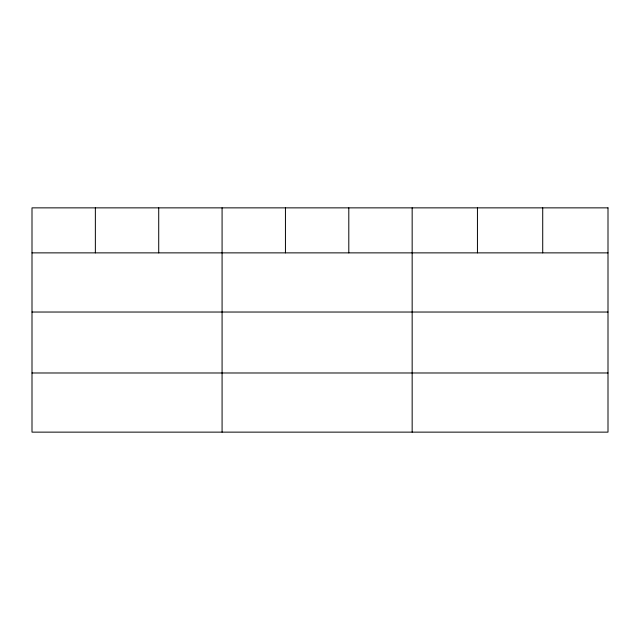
<?xml version="1.0" encoding="UTF-8"?>
<svg xmlns="http://www.w3.org/2000/svg" width="640" height="640" viewBox="0 0 640 640"><rect width="100%" height="100%" fill="white"/><g stroke="black" fill="none" stroke-linecap="round" stroke-linejoin="round"><path stroke-width="0.96" d="M32 252.872L608 252.872M32 312.032L608 312.032M32 372.984L608 372.984M542.72 207.864L542.72 252.872M477.44 207.864L477.44 252.872M412.16 207.864L412.16 432.136M348.8 207.864L348.8 252.872M285.44 207.864L285.44 252.872M222.08 207.864L222.08 432.136M158.72 207.864L158.72 252.872M95.36 207.864L95.36 252.872M608 207.864L32 207.864L32 432.136L608 432.136L608 207.864"/></g></svg>
